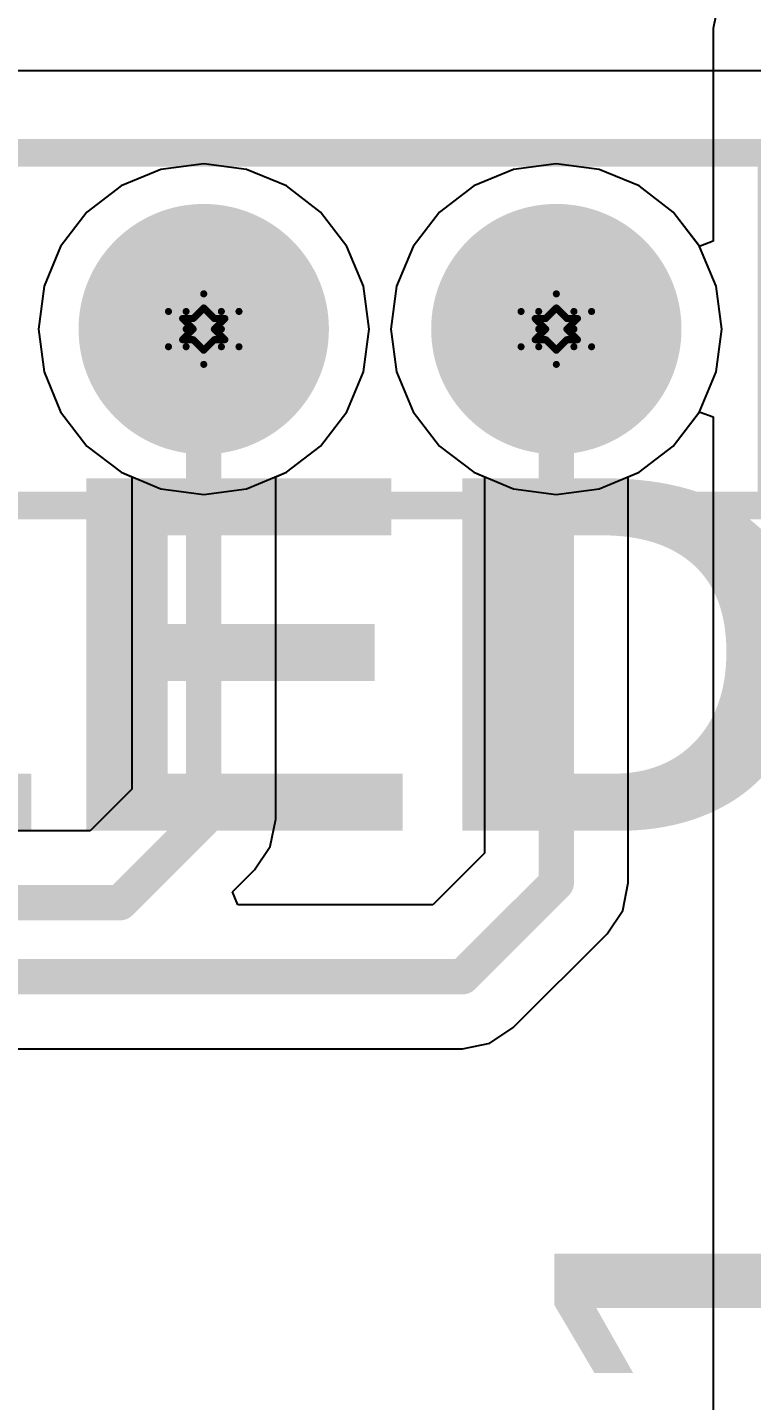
# Model space of a CAD drawing. Header units: inches. Extents: x 0 to 198, y 0 to 199.
# Drawn here: x 5.0551 to 5.2605, y 3.2148 to 3.6043 of the extents above; entities that cross this region are included whole.
import ezdxf

# ---------------------------------------------------------------- set-up
doc = ezdxf.new("R2010")
doc.units = ezdxf.units.IN
doc.header["$MEASUREMENT"] = 0
for name, color, linetype in [('Bottom Layer', 5, 'Continuous'), ('Bottom Solder', 6, 'Continuous'), ('Drill Drawing', 1, 'Continuous'), ('Layer 1', 16, 'Continuous'), ('Layer 2', 76, 'Continuous'), ('Multi-Layer', 9, 'Continuous'), ('Pad Holes', 156, 'Continuous'), ('Top Layer', 1, 'Continuous'), ('Top Overlay', 2, 'Continuous'), ('Top Solder', 216, 'Continuous')]:
    doc.layers.add(name, color=color, linetype=linetype)
doc.styles.add('Arial Black_Bold', font='', dxfattribs={"height": 0.2})
doc.styles.get('Arial Black_Bold').set_extended_font_data('Arial Black', bold=True)

# ---------------------------------------------------------------- blocks, each defined once
blk = doc.blocks.new('HDR1X4_F______233')
at = {"layer": 'Bottom Layer'}
blk.add_hatch(color=5, dxfattribs=at).paths.add_polyline_path([(-0.1815, 0.0315), (-0.1185, 0.0315), (-0.1185, -0.0315), (-0.1815, -0.0315)])
h = blk.add_hatch(color=5, dxfattribs=at)
edge = h.paths.add_edge_path()
edge.add_arc((-0.05, 0), 0.0315, 0, 360)
h = blk.add_hatch(color=5, dxfattribs=at)
edge = h.paths.add_edge_path()
edge.add_arc((0.05, 0), 0.0315, 0, 360)
h = blk.add_hatch(color=5, dxfattribs=at)
edge = h.paths.add_edge_path()
edge.add_arc((0.15, 0), 0.0315, 0, 360)
at = {"layer": 'Bottom Solder'}
blk.add_hatch(color=6, dxfattribs=at).paths.add_polyline_path([(-0.1855, 0.0355), (-0.1145, 0.0355), (-0.1145, -0.0355), (-0.1855, -0.0355)])
h = blk.add_hatch(color=6, dxfattribs=at)
edge = h.paths.add_edge_path()
edge.add_arc((-0.05, 0), 0.0355, 0, 360)
h = blk.add_hatch(color=6, dxfattribs=at)
edge = h.paths.add_edge_path()
edge.add_arc((0.05, 0), 0.0355, 0, 360)
h = blk.add_hatch(color=6, dxfattribs=at)
edge = h.paths.add_edge_path()
edge.add_arc((0.15, 0), 0.0355, 0, 360)
at = {"layer": 'Layer 1'}
blk.add_hatch(color=16, dxfattribs=at).paths.add_polyline_path([(-0.1815, 0.0315), (-0.1185, 0.0315), (-0.1185, -0.0315), (-0.1815, -0.0315)])
h = blk.add_hatch(color=16, dxfattribs=at)
edge = h.paths.add_edge_path()
edge.add_arc((-0.05, 0), 0.0315, 0, 360)
h = blk.add_hatch(color=16, dxfattribs=at)
edge = h.paths.add_edge_path()
edge.add_arc((0.05, 0), 0.0315, 0, 360)
h = blk.add_hatch(color=16, dxfattribs=at)
edge = h.paths.add_edge_path()
edge.add_arc((0.15, 0), 0.0315, 0, 360)
at = {"layer": 'Layer 2'}
blk.add_hatch(color=76, dxfattribs=at).paths.add_polyline_path([(-0.1815, 0.0315), (-0.1185, 0.0315), (-0.1185, -0.0315), (-0.1815, -0.0315)])
h = blk.add_hatch(color=76, dxfattribs=at)
edge = h.paths.add_edge_path()
edge.add_arc((-0.05, 0), 0.0315, 0, 360)
h = blk.add_hatch(color=76, dxfattribs=at)
edge = h.paths.add_edge_path()
edge.add_arc((0.05, 0), 0.0315, 0, 360)
h = blk.add_hatch(color=76, dxfattribs=at)
edge = h.paths.add_edge_path()
edge.add_arc((0.15, 0), 0.0315, 0, 360)
at = {"layer": 'Multi-Layer'}
blk.add_hatch(color=9, dxfattribs=at).paths.add_polyline_path([(-0.1815, 0.0315), (-0.1185, 0.0315), (-0.1185, -0.0315), (-0.1815, -0.0315)])
h = blk.add_hatch(color=9, dxfattribs=at)
edge = h.paths.add_edge_path()
edge.add_arc((-0.05, 0), 0.0315, 0, 360)
h = blk.add_hatch(color=9, dxfattribs=at)
edge = h.paths.add_edge_path()
edge.add_arc((0.05, 0), 0.0315, 0, 360)
h = blk.add_hatch(color=9, dxfattribs=at)
edge = h.paths.add_edge_path()
edge.add_arc((0.15, 0), 0.0315, 0, 360)
at = {"layer": 'Pad Holes'}
h = blk.add_hatch(color=7, dxfattribs=at)
edge = h.paths.add_edge_path()
edge.add_arc((-0.15, 0), 0.0187, 0, 360)
h = blk.add_hatch(color=7, dxfattribs=at)
edge = h.paths.add_edge_path()
edge.add_arc((-0.05, 0), 0.0187, 0, 360)
h = blk.add_hatch(color=7, dxfattribs=at)
edge = h.paths.add_edge_path()
edge.add_arc((0.05, 0), 0.0187, 0, 360)
h = blk.add_hatch(color=7, dxfattribs=at)
edge = h.paths.add_edge_path()
edge.add_arc((0.15, 0), 0.0187, 0, 360)
at = {"layer": 'Top Layer'}
blk.add_hatch(color=1, dxfattribs=at).paths.add_polyline_path([(-0.1815, 0.0315), (-0.1185, 0.0315), (-0.1185, -0.0315), (-0.1815, -0.0315)])
h = blk.add_hatch(color=1, dxfattribs=at)
edge = h.paths.add_edge_path()
edge.add_arc((-0.05, 0), 0.0315, 0, 360)
h = blk.add_hatch(color=1, dxfattribs=at)
edge = h.paths.add_edge_path()
edge.add_arc((0.05, 0), 0.0315, 0, 360)
h = blk.add_hatch(color=1, dxfattribs=at)
edge = h.paths.add_edge_path()
edge.add_arc((0.15, 0), 0.0315, 0, 360)
at = {"layer": 'Top Solder'}
blk.add_hatch(color=216, dxfattribs=at).paths.add_polyline_path([(-0.1855, 0.0355), (-0.1145, 0.0355), (-0.1145, -0.0355), (-0.1855, -0.0355)])
h = blk.add_hatch(color=216, dxfattribs=at)
edge = h.paths.add_edge_path()
edge.add_arc((-0.05, 0), 0.0355, 0, 360)
h = blk.add_hatch(color=216, dxfattribs=at)
edge = h.paths.add_edge_path()
edge.add_arc((0.05, 0), 0.0355, 0, 360)
h = blk.add_hatch(color=216, dxfattribs=at)
edge = h.paths.add_edge_path()
edge.add_arc((0.15, 0), 0.0355, 0, 360)
at = {"layer": 'Top Overlay'}
for points in [[(-0.216, -0.05, 0.00787, 0.00787, 0), (-0.216, 0.05, 0.00787, 0.00787, 0)], [(-0.216, 0.05, 0.00787, 0.00787, 0), (0.211, 0.05, 0.00787, 0.00787, 0)], [(0.211, -0.05, 0.00787, 0.00787, 0), (0.211, 0.05, 0.00787, 0.00787, 0)], [(-0.216, -0.05, 0.00787, 0.00787, 0), (0.211, -0.05, 0.00787, 0.00787, 0)]]:
    blk.add_lwpolyline(points, format="xyseb", dxfattribs=at)
for points in [[(-0.21797, 0.05, 0.00394, 0.00394, 1), (-0.21403, 0.05, 0.00394, 0.00394, 1)], [(-0.21797, 0.05, 0.00394, 0.00394, 1), (-0.21403, 0.05, 0.00394, 0.00394, 1)], [(0.20903, 0.05, 0.00394, 0.00394, 1), (0.21297, 0.05, 0.00394, 0.00394, 1)], [(0.20903, 0.05, 0.00394, 0.00394, 1), (0.21297, 0.05, 0.00394, 0.00394, 1)], [(-0.21797, -0.05, 0.00394, 0.00394, 1), (-0.21403, -0.05, 0.00394, 0.00394, 1)], [(-0.21797, -0.05, 0.00394, 0.00394, 1), (-0.21403, -0.05, 0.00394, 0.00394, 1)], [(0.20903, -0.05, 0.00394, 0.00394, 1), (0.21297, -0.05, 0.00394, 0.00394, 1)], [(0.20903, -0.05, 0.00394, 0.00394, 1), (0.21297, -0.05, 0.00394, 0.00394, 1)]]:
    blk.add_lwpolyline(points, format="xyseb", close=True, dxfattribs=at)

msp = doc.modelspace()

# ---------------------------------------------------------------- linework, layer by layer
at = {"layer": 'Bottom Layer'}
for p, q in [((5.25116, 3.61185), (5.24961, 3.60404)), ((5.24961, 3.60404), (5.24961, 3.54366)), ((5.09297, 3.56403), (5.08165, 3.55935)), ((5.1051, 3.56563), (5.09297, 3.56403)), ((5.11724, 3.56403), (5.1051, 3.56563)), ((5.12855, 3.55935), (5.11724, 3.56403)), ((5.19297, 3.56403), (5.18166, 3.55935)), ((5.2051, 3.56563), (5.19297, 3.56403)), ((5.21724, 3.56403), (5.2051, 3.56563)), ((5.22855, 3.55935), (5.21724, 3.56403)), ((5.08165, 3.55935), (5.07194, 3.5519)), ((5.13826, 3.5519), (5.12855, 3.55935)), ((5.18166, 3.55935), (5.17194, 3.5519)), ((5.23826, 3.5519), (5.22855, 3.55935)), ((5.07194, 3.5519), (5.06449, 3.54218)), ((5.14572, 3.54218), (5.13826, 3.5519)), ((5.17194, 3.5519), (5.16449, 3.54218)), ((5.24561, 3.54233), (5.23826, 3.5519)), ((5.06449, 3.54218), (5.0598, 3.53087)), ((5.1504, 3.53087), (5.14572, 3.54218)), ((5.16449, 3.54218), (5.1598, 3.53087)), ((5.24588, 3.5423), (5.24561, 3.54233)), ((5.24961, 3.54366), (5.24588, 3.5423)), ((5.0598, 3.53087), (5.05821, 3.51873)), ((5.152, 3.51873), (5.1504, 3.53087)), ((5.1598, 3.53087), (5.15821, 3.51873)), ((5.05821, 3.51873), (5.0598, 3.5066)), ((5.1504, 3.5066), (5.152, 3.51873)), ((5.15821, 3.51873), (5.1598, 3.5066)), ((5.0598, 3.5066), (5.06449, 3.49529)), ((5.14572, 3.49529), (5.1504, 3.5066)), ((5.1598, 3.5066), (5.16449, 3.49529)), ((5.06449, 3.49529), (5.07194, 3.48557)), ((5.13826, 3.48557), (5.14572, 3.49529)), ((5.16449, 3.49529), (5.17194, 3.48557)), ((5.23826, 3.48557), (5.24561, 3.49514)), ((5.24561, 3.49514), (5.24588, 3.49517)), ((5.24588, 3.49517), (5.24961, 3.49381)), ((5.24961, 3.49381), (5.24961, 3.10378)), ((5.07194, 3.48557), (5.08165, 3.47812)), ((5.12855, 3.47812), (5.13826, 3.48557)), ((5.17194, 3.48557), (5.18166, 3.47812)), ((5.22855, 3.47812), (5.23826, 3.48557)), ((5.08165, 3.47812), (5.09297, 3.47343)), ((5.11724, 3.47343), (5.12855, 3.47812)), ((5.18166, 3.47812), (5.19297, 3.47343)), ((5.21724, 3.47343), (5.22855, 3.47812)), ((5.09297, 3.47343), (5.1051, 3.47184)), ((5.1051, 3.47184), (5.11724, 3.47343)), ((5.19297, 3.47343), (5.2051, 3.47184)), ((5.2051, 3.47184), (5.21724, 3.47343))]:
    msp.add_line(p, q, dxfattribs=at)
at = {"layer": 'Drill Drawing'}
for points in [[(5.1001, 3.52373, 0.002, 0.002, 0), (5.1051, 3.52873, 0.002, 0.002, 0)], [(5.1051, 3.52873, 0.002, 0.002, 0), (5.1101, 3.52373, 0.002, 0.002, 0)], [(5.2001, 3.52373, 0.002, 0.002, 0), (5.2051, 3.52873, 0.002, 0.002, 0)], [(5.2051, 3.52873, 0.002, 0.002, 0), (5.2101, 3.52373, 0.002, 0.002, 0)], [(5.0951, 3.52373, 0.002, 0.002, 0), (5.1001, 3.51873, 0.002, 0.002, 0)], [(5.0951, 3.52373, 0.002, 0.002, 0), (5.1001, 3.52373, 0.002, 0.002, 0)], [(5.1021, 3.52173, 0.002, 0.002, 0), (5.1051, 3.52473, 0.002, 0.002, 0)], [(5.1051, 3.52473, 0.002, 0.002, 0), (5.1081, 3.52173, 0.002, 0.002, 0)], [(5.1101, 3.52373, 0.002, 0.002, 0), (5.1151, 3.52373, 0.002, 0.002, 0)], [(5.1101, 3.51873, 0.002, 0.002, 0), (5.1151, 3.52373, 0.002, 0.002, 0)], [(5.1951, 3.52373, 0.002, 0.002, 0), (5.2001, 3.51873, 0.002, 0.002, 0)], [(5.1951, 3.52373, 0.002, 0.002, 0), (5.2001, 3.52373, 0.002, 0.002, 0)], [(5.2021, 3.52173, 0.002, 0.002, 0), (5.2051, 3.52473, 0.002, 0.002, 0)], [(5.2051, 3.52473, 0.002, 0.002, 0), (5.2081, 3.52173, 0.002, 0.002, 0)], [(5.2101, 3.52373, 0.002, 0.002, 0), (5.2151, 3.52373, 0.002, 0.002, 0)], [(5.2101, 3.51873, 0.002, 0.002, 0), (5.2151, 3.52373, 0.002, 0.002, 0)], [(5.0991, 3.52173, 0.002, 0.002, 0), (5.1021, 3.51873, 0.002, 0.002, 0)], [(5.0991, 3.52173, 0.002, 0.002, 0), (5.1021, 3.52173, 0.002, 0.002, 0)], [(5.1081, 3.52173, 0.002, 0.002, 0), (5.1111, 3.52173, 0.002, 0.002, 0)], [(5.1081, 3.51873, 0.002, 0.002, 0), (5.1111, 3.52173, 0.002, 0.002, 0)], [(5.1991, 3.52173, 0.002, 0.002, 0), (5.2021, 3.51873, 0.002, 0.002, 0)], [(5.1991, 3.52173, 0.002, 0.002, 0), (5.2021, 3.52173, 0.002, 0.002, 0)], [(5.2081, 3.52173, 0.002, 0.002, 0), (5.2111, 3.52173, 0.002, 0.002, 0)], [(5.2081, 3.51873, 0.002, 0.002, 0), (5.2111, 3.52173, 0.002, 0.002, 0)], [(5.0951, 3.51373, 0.002, 0.002, 0), (5.1001, 3.51873, 0.002, 0.002, 0)], [(5.0991, 3.51573, 0.002, 0.002, 0), (5.1021, 3.51873, 0.002, 0.002, 0)], [(5.1081, 3.51873, 0.002, 0.002, 0), (5.1111, 3.51573, 0.002, 0.002, 0)], [(5.1101, 3.51873, 0.002, 0.002, 0), (5.1151, 3.51373, 0.002, 0.002, 0)], [(5.1951, 3.51373, 0.002, 0.002, 0), (5.2001, 3.51873, 0.002, 0.002, 0)], [(5.1991, 3.51573, 0.002, 0.002, 0), (5.2021, 3.51873, 0.002, 0.002, 0)], [(5.2081, 3.51873, 0.002, 0.002, 0), (5.2111, 3.51573, 0.002, 0.002, 0)], [(5.2101, 3.51873, 0.002, 0.002, 0), (5.2151, 3.51373, 0.002, 0.002, 0)], [(5.0951, 3.51373, 0.002, 0.002, 0), (5.1001, 3.51373, 0.002, 0.002, 0)], [(5.0991, 3.51573, 0.002, 0.002, 0), (5.1021, 3.51573, 0.002, 0.002, 0)], [(5.1001, 3.51373, 0.002, 0.002, 0), (5.1051, 3.50873, 0.002, 0.002, 0)], [(5.1021, 3.51573, 0.002, 0.002, 0), (5.1051, 3.51273, 0.002, 0.002, 0)], [(5.1051, 3.51273, 0.002, 0.002, 0), (5.1081, 3.51573, 0.002, 0.002, 0)], [(5.1051, 3.50873, 0.002, 0.002, 0), (5.1101, 3.51373, 0.002, 0.002, 0)], [(5.1081, 3.51573, 0.002, 0.002, 0), (5.1111, 3.51573, 0.002, 0.002, 0)], [(5.1101, 3.51373, 0.002, 0.002, 0), (5.1151, 3.51373, 0.002, 0.002, 0)], [(5.1951, 3.51373, 0.002, 0.002, 0), (5.2001, 3.51373, 0.002, 0.002, 0)], [(5.1991, 3.51573, 0.002, 0.002, 0), (5.2021, 3.51573, 0.002, 0.002, 0)], [(5.2001, 3.51373, 0.002, 0.002, 0), (5.2051, 3.50873, 0.002, 0.002, 0)], [(5.2021, 3.51573, 0.002, 0.002, 0), (5.2051, 3.51273, 0.002, 0.002, 0)], [(5.2051, 3.51273, 0.002, 0.002, 0), (5.2081, 3.51573, 0.002, 0.002, 0)], [(5.2051, 3.50873, 0.002, 0.002, 0), (5.2101, 3.51373, 0.002, 0.002, 0)], [(5.2081, 3.51573, 0.002, 0.002, 0), (5.2111, 3.51573, 0.002, 0.002, 0)], [(5.2101, 3.51373, 0.002, 0.002, 0), (5.2151, 3.51373, 0.002, 0.002, 0)]]:
    msp.add_lwpolyline(points, format="xyseb", dxfattribs=at)
for points in [[(5.1046, 3.52873, 0.001, 0.001, 1), (5.1056, 3.52873, 0.001, 0.001, 1)], [(5.1046, 3.52873, 0.001, 0.001, 1), (5.1056, 3.52873, 0.001, 0.001, 1)], [(5.2046, 3.52873, 0.001, 0.001, 1), (5.2056, 3.52873, 0.001, 0.001, 1)], [(5.2046, 3.52873, 0.001, 0.001, 1), (5.2056, 3.52873, 0.001, 0.001, 1)], [(5.0946, 3.52373, 0.001, 0.001, 1), (5.0956, 3.52373, 0.001, 0.001, 1)], [(5.0946, 3.52373, 0.001, 0.001, 1), (5.0956, 3.52373, 0.001, 0.001, 1)], [(5.0996, 3.52373, 0.001, 0.001, 1), (5.1006, 3.52373, 0.001, 0.001, 1)], [(5.0996, 3.52373, 0.001, 0.001, 1), (5.1006, 3.52373, 0.001, 0.001, 1)], [(5.1046, 3.52473, 0.001, 0.001, 1), (5.1056, 3.52473, 0.001, 0.001, 1)], [(5.1046, 3.52473, 0.001, 0.001, 1), (5.1056, 3.52473, 0.001, 0.001, 1)], [(5.1096, 3.52373, 0.001, 0.001, 1), (5.1106, 3.52373, 0.001, 0.001, 1)], [(5.1096, 3.52373, 0.001, 0.001, 1), (5.1106, 3.52373, 0.001, 0.001, 1)], [(5.1146, 3.52373, 0.001, 0.001, 1), (5.1156, 3.52373, 0.001, 0.001, 1)], [(5.1146, 3.52373, 0.001, 0.001, 1), (5.1156, 3.52373, 0.001, 0.001, 1)], [(5.1946, 3.52373, 0.001, 0.001, 1), (5.1956, 3.52373, 0.001, 0.001, 1)], [(5.1946, 3.52373, 0.001, 0.001, 1), (5.1956, 3.52373, 0.001, 0.001, 1)], [(5.1996, 3.52373, 0.001, 0.001, 1), (5.2006, 3.52373, 0.001, 0.001, 1)], [(5.1996, 3.52373, 0.001, 0.001, 1), (5.2006, 3.52373, 0.001, 0.001, 1)], [(5.2046, 3.52473, 0.001, 0.001, 1), (5.2056, 3.52473, 0.001, 0.001, 1)], [(5.2046, 3.52473, 0.001, 0.001, 1), (5.2056, 3.52473, 0.001, 0.001, 1)], [(5.2096, 3.52373, 0.001, 0.001, 1), (5.2106, 3.52373, 0.001, 0.001, 1)], [(5.2096, 3.52373, 0.001, 0.001, 1), (5.2106, 3.52373, 0.001, 0.001, 1)], [(5.2146, 3.52373, 0.001, 0.001, 1), (5.2156, 3.52373, 0.001, 0.001, 1)], [(5.2146, 3.52373, 0.001, 0.001, 1), (5.2156, 3.52373, 0.001, 0.001, 1)], [(5.0986, 3.52173, 0.001, 0.001, 1), (5.0996, 3.52173, 0.001, 0.001, 1)], [(5.0986, 3.52173, 0.001, 0.001, 1), (5.0996, 3.52173, 0.001, 0.001, 1)], [(5.1016, 3.52173, 0.001, 0.001, 1), (5.1026, 3.52173, 0.001, 0.001, 1)], [(5.1016, 3.52173, 0.001, 0.001, 1), (5.1026, 3.52173, 0.001, 0.001, 1)], [(5.1076, 3.52173, 0.001, 0.001, 1), (5.1086, 3.52173, 0.001, 0.001, 1)], [(5.1076, 3.52173, 0.001, 0.001, 1), (5.1086, 3.52173, 0.001, 0.001, 1)], [(5.1106, 3.52173, 0.001, 0.001, 1), (5.1116, 3.52173, 0.001, 0.001, 1)], [(5.1106, 3.52173, 0.001, 0.001, 1), (5.1116, 3.52173, 0.001, 0.001, 1)], [(5.1986, 3.52173, 0.001, 0.001, 1), (5.1996, 3.52173, 0.001, 0.001, 1)], [(5.1986, 3.52173, 0.001, 0.001, 1), (5.1996, 3.52173, 0.001, 0.001, 1)], [(5.2016, 3.52173, 0.001, 0.001, 1), (5.2026, 3.52173, 0.001, 0.001, 1)], [(5.2016, 3.52173, 0.001, 0.001, 1), (5.2026, 3.52173, 0.001, 0.001, 1)], [(5.2076, 3.52173, 0.001, 0.001, 1), (5.2086, 3.52173, 0.001, 0.001, 1)], [(5.2076, 3.52173, 0.001, 0.001, 1), (5.2086, 3.52173, 0.001, 0.001, 1)], [(5.2106, 3.52173, 0.001, 0.001, 1), (5.2116, 3.52173, 0.001, 0.001, 1)], [(5.2106, 3.52173, 0.001, 0.001, 1), (5.2116, 3.52173, 0.001, 0.001, 1)], [(5.0996, 3.51873, 0.001, 0.001, 1), (5.1006, 3.51873, 0.001, 0.001, 1)], [(5.0996, 3.51873, 0.001, 0.001, 1), (5.1006, 3.51873, 0.001, 0.001, 1)], [(5.1016, 3.51873, 0.001, 0.001, 1), (5.1026, 3.51873, 0.001, 0.001, 1)], [(5.1016, 3.51873, 0.001, 0.001, 1), (5.1026, 3.51873, 0.001, 0.001, 1)], [(5.1076, 3.51873, 0.001, 0.001, 1), (5.1086, 3.51873, 0.001, 0.001, 1)], [(5.1076, 3.51873, 0.001, 0.001, 1), (5.1086, 3.51873, 0.001, 0.001, 1)], [(5.1096, 3.51873, 0.001, 0.001, 1), (5.1106, 3.51873, 0.001, 0.001, 1)], [(5.1096, 3.51873, 0.001, 0.001, 1), (5.1106, 3.51873, 0.001, 0.001, 1)], [(5.1996, 3.51873, 0.001, 0.001, 1), (5.2006, 3.51873, 0.001, 0.001, 1)], [(5.1996, 3.51873, 0.001, 0.001, 1), (5.2006, 3.51873, 0.001, 0.001, 1)], [(5.2016, 3.51873, 0.001, 0.001, 1), (5.2026, 3.51873, 0.001, 0.001, 1)], [(5.2016, 3.51873, 0.001, 0.001, 1), (5.2026, 3.51873, 0.001, 0.001, 1)], [(5.2076, 3.51873, 0.001, 0.001, 1), (5.2086, 3.51873, 0.001, 0.001, 1)], [(5.2076, 3.51873, 0.001, 0.001, 1), (5.2086, 3.51873, 0.001, 0.001, 1)], [(5.2096, 3.51873, 0.001, 0.001, 1), (5.2106, 3.51873, 0.001, 0.001, 1)], [(5.2096, 3.51873, 0.001, 0.001, 1), (5.2106, 3.51873, 0.001, 0.001, 1)], [(5.0946, 3.51373, 0.001, 0.001, 1), (5.0956, 3.51373, 0.001, 0.001, 1)], [(5.0946, 3.51373, 0.001, 0.001, 1), (5.0956, 3.51373, 0.001, 0.001, 1)], [(5.0986, 3.51573, 0.001, 0.001, 1), (5.0996, 3.51573, 0.001, 0.001, 1)], [(5.0986, 3.51573, 0.001, 0.001, 1), (5.0996, 3.51573, 0.001, 0.001, 1)], [(5.0996, 3.51373, 0.001, 0.001, 1), (5.1006, 3.51373, 0.001, 0.001, 1)], [(5.0996, 3.51373, 0.001, 0.001, 1), (5.1006, 3.51373, 0.001, 0.001, 1)], [(5.1016, 3.51573, 0.001, 0.001, 1), (5.1026, 3.51573, 0.001, 0.001, 1)], [(5.1016, 3.51573, 0.001, 0.001, 1), (5.1026, 3.51573, 0.001, 0.001, 1)], [(5.1046, 3.51273, 0.001, 0.001, 1), (5.1056, 3.51273, 0.001, 0.001, 1)], [(5.1046, 3.51273, 0.001, 0.001, 1), (5.1056, 3.51273, 0.001, 0.001, 1)], [(5.1076, 3.51573, 0.001, 0.001, 1), (5.1086, 3.51573, 0.001, 0.001, 1)], [(5.1076, 3.51573, 0.001, 0.001, 1), (5.1086, 3.51573, 0.001, 0.001, 1)], [(5.1096, 3.51373, 0.001, 0.001, 1), (5.1106, 3.51373, 0.001, 0.001, 1)], [(5.1096, 3.51373, 0.001, 0.001, 1), (5.1106, 3.51373, 0.001, 0.001, 1)], [(5.1106, 3.51573, 0.001, 0.001, 1), (5.1116, 3.51573, 0.001, 0.001, 1)], [(5.1106, 3.51573, 0.001, 0.001, 1), (5.1116, 3.51573, 0.001, 0.001, 1)], [(5.1146, 3.51373, 0.001, 0.001, 1), (5.1156, 3.51373, 0.001, 0.001, 1)], [(5.1146, 3.51373, 0.001, 0.001, 1), (5.1156, 3.51373, 0.001, 0.001, 1)], [(5.1946, 3.51373, 0.001, 0.001, 1), (5.1956, 3.51373, 0.001, 0.001, 1)], [(5.1946, 3.51373, 0.001, 0.001, 1), (5.1956, 3.51373, 0.001, 0.001, 1)], [(5.1986, 3.51573, 0.001, 0.001, 1), (5.1996, 3.51573, 0.001, 0.001, 1)], [(5.1986, 3.51573, 0.001, 0.001, 1), (5.1996, 3.51573, 0.001, 0.001, 1)], [(5.1996, 3.51373, 0.001, 0.001, 1), (5.2006, 3.51373, 0.001, 0.001, 1)], [(5.1996, 3.51373, 0.001, 0.001, 1), (5.2006, 3.51373, 0.001, 0.001, 1)], [(5.2016, 3.51573, 0.001, 0.001, 1), (5.2026, 3.51573, 0.001, 0.001, 1)], [(5.2016, 3.51573, 0.001, 0.001, 1), (5.2026, 3.51573, 0.001, 0.001, 1)], [(5.2046, 3.51273, 0.001, 0.001, 1), (5.2056, 3.51273, 0.001, 0.001, 1)], [(5.2046, 3.51273, 0.001, 0.001, 1), (5.2056, 3.51273, 0.001, 0.001, 1)], [(5.2076, 3.51573, 0.001, 0.001, 1), (5.2086, 3.51573, 0.001, 0.001, 1)], [(5.2076, 3.51573, 0.001, 0.001, 1), (5.2086, 3.51573, 0.001, 0.001, 1)], [(5.2096, 3.51373, 0.001, 0.001, 1), (5.2106, 3.51373, 0.001, 0.001, 1)], [(5.2096, 3.51373, 0.001, 0.001, 1), (5.2106, 3.51373, 0.001, 0.001, 1)], [(5.2106, 3.51573, 0.001, 0.001, 1), (5.2116, 3.51573, 0.001, 0.001, 1)], [(5.2106, 3.51573, 0.001, 0.001, 1), (5.2116, 3.51573, 0.001, 0.001, 1)], [(5.2146, 3.51373, 0.001, 0.001, 1), (5.2156, 3.51373, 0.001, 0.001, 1)], [(5.2146, 3.51373, 0.001, 0.001, 1), (5.2156, 3.51373, 0.001, 0.001, 1)], [(5.1046, 3.50873, 0.001, 0.001, 1), (5.1056, 3.50873, 0.001, 0.001, 1)], [(5.1046, 3.50873, 0.001, 0.001, 1), (5.1056, 3.50873, 0.001, 0.001, 1)], [(5.2046, 3.50873, 0.001, 0.001, 1), (5.2056, 3.50873, 0.001, 0.001, 1)], [(5.2046, 3.50873, 0.001, 0.001, 1), (5.2056, 3.50873, 0.001, 0.001, 1)]]:
    msp.add_lwpolyline(points, format="xyseb", close=True, dxfattribs=at)
at = {"layer": 'Layer 1'}
for p, q in [((5.09297, 3.56403), (5.08165, 3.55935)), ((5.1051, 3.56563), (5.09297, 3.56403)), ((5.11724, 3.56403), (5.1051, 3.56563)), ((5.12855, 3.55935), (5.11724, 3.56403)), ((5.19297, 3.56403), (5.18166, 3.55935)), ((5.2051, 3.56563), (5.19297, 3.56403)), ((5.21724, 3.56403), (5.2051, 3.56563)), ((5.22855, 3.55935), (5.21724, 3.56403)), ((5.08165, 3.55935), (5.07194, 3.5519)), ((5.13826, 3.5519), (5.12855, 3.55935)), ((5.18166, 3.55935), (5.17194, 3.5519)), ((5.23826, 3.5519), (5.22855, 3.55935)), ((5.07194, 3.5519), (5.06449, 3.54218)), ((5.14572, 3.54218), (5.13826, 3.5519)), ((5.17194, 3.5519), (5.16449, 3.54218)), ((5.24572, 3.54218), (5.23826, 3.5519)), ((5.06449, 3.54218), (5.0598, 3.53087)), ((5.1504, 3.53087), (5.14572, 3.54218)), ((5.16449, 3.54218), (5.1598, 3.53087)), ((5.2504, 3.53087), (5.24572, 3.54218)), ((5.0598, 3.53087), (5.05821, 3.51873)), ((5.152, 3.51873), (5.1504, 3.53087)), ((5.1598, 3.53087), (5.15821, 3.51873)), ((5.252, 3.51873), (5.2504, 3.53087)), ((5.05821, 3.51873), (5.0598, 3.5066)), ((5.1504, 3.5066), (5.152, 3.51873)), ((5.15821, 3.51873), (5.1598, 3.5066)), ((5.2504, 3.5066), (5.252, 3.51873)), ((5.0598, 3.5066), (5.06449, 3.49529)), ((5.14572, 3.49529), (5.1504, 3.5066)), ((5.1598, 3.5066), (5.16449, 3.49529)), ((5.24572, 3.49529), (5.2504, 3.5066)), ((5.06449, 3.49529), (5.07194, 3.48557)), ((5.13826, 3.48557), (5.14572, 3.49529)), ((5.16449, 3.49529), (5.17194, 3.48557)), ((5.23826, 3.48557), (5.24572, 3.49529)), ((5.07194, 3.48557), (5.08165, 3.47812)), ((5.12855, 3.47812), (5.13826, 3.48557)), ((5.17194, 3.48557), (5.18166, 3.47812)), ((5.22855, 3.47812), (5.23826, 3.48557)), ((5.08165, 3.47812), (5.09297, 3.47343)), ((5.11724, 3.47343), (5.12855, 3.47812)), ((5.18166, 3.47812), (5.19297, 3.47343)), ((5.21724, 3.47343), (5.22855, 3.47812)), ((5.09297, 3.47343), (5.1051, 3.47184)), ((5.1051, 3.47184), (5.11724, 3.47343)), ((5.19297, 3.47343), (5.2051, 3.47184)), ((5.2051, 3.47184), (5.21724, 3.47343))]:
    msp.add_line(p, q, dxfattribs=at)
at = {"layer": 'Layer 2'}
for p, q in [((4.67, 3.59204), (5.46556, 3.59204)), ((5.09297, 3.56403), (5.08165, 3.55935)), ((5.1051, 3.56563), (5.09297, 3.56403)), ((5.11724, 3.56403), (5.1051, 3.56563)), ((5.12855, 3.55935), (5.11724, 3.56403)), ((5.19297, 3.56403), (5.18166, 3.55935)), ((5.2051, 3.56563), (5.19297, 3.56403)), ((5.21724, 3.56403), (5.2051, 3.56563)), ((5.22855, 3.55935), (5.21724, 3.56403)), ((5.08165, 3.55935), (5.07194, 3.5519)), ((5.13826, 3.5519), (5.12855, 3.55935)), ((5.18166, 3.55935), (5.17194, 3.5519)), ((5.23826, 3.5519), (5.22855, 3.55935)), ((5.07194, 3.5519), (5.06449, 3.54218)), ((5.14572, 3.54218), (5.13826, 3.5519)), ((5.17194, 3.5519), (5.16449, 3.54218)), ((5.24572, 3.54218), (5.23826, 3.5519)), ((5.06449, 3.54218), (5.0598, 3.53087)), ((5.1504, 3.53087), (5.14572, 3.54218)), ((5.16449, 3.54218), (5.1598, 3.53087)), ((5.2504, 3.53087), (5.24572, 3.54218)), ((5.0598, 3.53087), (5.05821, 3.51873)), ((5.152, 3.51873), (5.1504, 3.53087)), ((5.1598, 3.53087), (5.15821, 3.51873)), ((5.252, 3.51873), (5.2504, 3.53087)), ((5.05821, 3.51873), (5.0598, 3.5066)), ((5.1504, 3.5066), (5.152, 3.51873)), ((5.15821, 3.51873), (5.1598, 3.5066)), ((5.2504, 3.5066), (5.252, 3.51873)), ((5.0598, 3.5066), (5.06449, 3.49529)), ((5.14572, 3.49529), (5.1504, 3.5066)), ((5.1598, 3.5066), (5.16449, 3.49529)), ((5.24572, 3.49529), (5.2504, 3.5066)), ((5.06449, 3.49529), (5.07194, 3.48557)), ((5.13826, 3.48557), (5.14572, 3.49529)), ((5.16449, 3.49529), (5.17194, 3.48557)), ((5.23826, 3.48557), (5.24572, 3.49529)), ((5.07194, 3.48557), (5.08165, 3.47812)), ((5.12855, 3.47812), (5.13826, 3.48557)), ((5.17194, 3.48557), (5.18166, 3.47812)), ((5.22855, 3.47812), (5.23826, 3.48557)), ((5.08165, 3.47812), (5.09297, 3.47343)), ((5.11724, 3.47343), (5.12855, 3.47812)), ((5.18166, 3.47812), (5.19297, 3.47343)), ((5.21724, 3.47343), (5.22855, 3.47812)), ((5.09297, 3.47343), (5.1051, 3.47184)), ((5.1051, 3.47184), (5.11724, 3.47343)), ((5.19297, 3.47343), (5.2051, 3.47184)), ((5.2051, 3.47184), (5.21724, 3.47343))]:
    msp.add_line(p, q, dxfattribs=at)
at = {"layer": 'Top Layer'}
for p, q in [((5.09297, 3.56403), (5.08165, 3.55935)), ((5.1051, 3.56563), (5.09297, 3.56403)), ((5.11724, 3.56403), (5.1051, 3.56563)), ((5.12855, 3.55935), (5.11724, 3.56403)), ((5.19297, 3.56403), (5.18166, 3.55935)), ((5.2051, 3.56563), (5.19297, 3.56403)), ((5.21724, 3.56403), (5.2051, 3.56563)), ((5.22855, 3.55935), (5.21724, 3.56403)), ((5.08165, 3.55935), (5.07194, 3.5519)), ((5.13826, 3.5519), (5.12855, 3.55935)), ((5.18166, 3.55935), (5.17194, 3.5519)), ((5.23826, 3.5519), (5.22855, 3.55935)), ((5.07194, 3.5519), (5.06449, 3.54218)), ((5.14572, 3.54218), (5.13826, 3.5519)), ((5.17194, 3.5519), (5.16449, 3.54218)), ((5.24572, 3.54218), (5.23826, 3.5519)), ((5.06449, 3.54218), (5.0598, 3.53087)), ((5.1504, 3.53087), (5.14572, 3.54218)), ((5.16449, 3.54218), (5.1598, 3.53087)), ((5.2504, 3.53087), (5.24572, 3.54218)), ((5.0598, 3.53087), (5.05821, 3.51873)), ((5.152, 3.51873), (5.1504, 3.53087)), ((5.1598, 3.53087), (5.15821, 3.51873)), ((5.252, 3.51873), (5.2504, 3.53087)), ((5.05821, 3.51873), (5.0598, 3.5066)), ((5.1504, 3.5066), (5.152, 3.51873)), ((5.15821, 3.51873), (5.1598, 3.5066)), ((5.2504, 3.5066), (5.252, 3.51873)), ((5.0598, 3.5066), (5.06449, 3.49529)), ((5.14572, 3.49529), (5.1504, 3.5066)), ((5.1598, 3.5066), (5.16449, 3.49529)), ((5.24572, 3.49529), (5.2504, 3.5066)), ((5.06449, 3.49529), (5.07194, 3.48557)), ((5.13826, 3.48557), (5.14572, 3.49529)), ((5.16449, 3.49529), (5.17194, 3.48557)), ((5.23826, 3.48557), (5.24572, 3.49529)), ((5.07194, 3.48557), (5.08165, 3.47812)), ((5.12855, 3.47812), (5.13826, 3.48557)), ((5.17194, 3.48557), (5.18166, 3.47812)), ((5.22855, 3.47812), (5.23826, 3.48557)), ((5.08165, 3.47812), (5.08471, 3.47685)), ((5.1255, 3.47685), (5.12855, 3.47812)), ((5.18166, 3.47812), (5.18471, 3.47685)), ((5.2255, 3.47685), (5.22855, 3.47812)), ((5.08471, 3.47685), (5.08471, 3.38822)), ((5.1255, 3.37977), (5.1255, 3.47685)), ((5.18471, 3.47685), (5.18471, 3.37009)), ((5.2255, 3.36164), (5.2255, 3.47685)), ((5.08471, 3.38822), (5.0729, 3.37641)), ((5.12394, 3.37197), (5.1255, 3.37977)), ((5.0729, 3.37641), (5.00808, 3.37641)), ((5.11952, 3.36535), (5.12394, 3.37197)), ((5.18471, 3.37009), (5.17003, 3.35541)), ((5.11328, 3.35911), (5.11952, 3.36535)), ((5.22394, 3.35384), (5.2255, 3.36164)), ((5.11481, 3.35541), (5.11328, 3.35911)), ((5.17003, 3.35541), (5.11481, 3.35541)), ((5.21952, 3.34722), (5.22394, 3.35384)), ((5.1929, 3.3206), (5.21952, 3.34722)), ((5.21952, 3.34722), (5.21952, 3.34722)), ((5.18628, 3.31618), (5.1929, 3.3206)), ((4.72398, 3.31463), (5.17848, 3.31463)), ((5.17848, 3.31463), (5.18628, 3.31618))]:
    msp.add_line(p, q, dxfattribs=at)
for points in [[(5.1051, 3.37977, 0.01, 0.01, 0), (5.1051, 3.51873, 0.01, 0.01, 0)], [(5.2051, 3.36164, 0.01, 0.01, 0), (5.2051, 3.51873, 0.01, 0.01, 0)], [(5.08135, 3.35602, 0.01, 0.01, 0), (5.1051, 3.37977, 0.01, 0.01, 0)], [(5.17848, 3.33502, 0.01, 0.01, 0), (5.2051, 3.36164, 0.01, 0.01, 0)], [(4.28197, 3.35602, 0.01, 0.01, 0), (5.08135, 3.35602, 0.01, 0.01, 0)], [(4.28707, 3.33502, 0.01, 0.01, 0), (5.17848, 3.33502, 0.01, 0.01, 0)]]:
    msp.add_lwpolyline(points, format="xyseb", dxfattribs=at)
for points in [[(5.1026, 3.51873, 0.005, 0.005, 1), (5.1076, 3.51873, 0.005, 0.005, 1)], [(5.2026, 3.51873, 0.005, 0.005, 1), (5.2076, 3.51873, 0.005, 0.005, 1)], [(5.1026, 3.37977, 0.005, 0.005, 1), (5.1076, 3.37977, 0.005, 0.005, 1)], [(5.1026, 3.37977, 0.005, 0.005, 1), (5.1076, 3.37977, 0.005, 0.005, 1)], [(5.2026, 3.36164, 0.005, 0.005, 1), (5.2076, 3.36164, 0.005, 0.005, 1)], [(5.2026, 3.36164, 0.005, 0.005, 1), (5.2076, 3.36164, 0.005, 0.005, 1)], [(5.07885, 3.35602, 0.005, 0.005, 1), (5.08385, 3.35602, 0.005, 0.005, 1)], [(5.07885, 3.35602, 0.005, 0.005, 1), (5.08385, 3.35602, 0.005, 0.005, 1)], [(5.17598, 3.33502, 0.005, 0.005, 1), (5.18098, 3.33502, 0.005, 0.005, 1)], [(5.17598, 3.33502, 0.005, 0.005, 1), (5.18098, 3.33502, 0.005, 0.005, 1)]]:
    msp.add_lwpolyline(points, format="xyseb", close=True, dxfattribs=at)

# ---------------------------------------------------------------- block references
msp.add_blockref('HDR1X4_F______233', (5.0551, 3.51873))

# ---------------------------------------------------------------- texts
at = {"layer": 'Top Overlay', "style": 'Arial Black_Bold'}
for s, height, rotation, p in [('OLED', 0.1, 360, (4.8391, 3.37643)), ('1', 0.07, 90, (5.27453, 3.215))]:
    msp.add_text(s, height=height, rotation=rotation, dxfattribs=at).set_placement(p)

doc.saveas('drawing.dxf')
